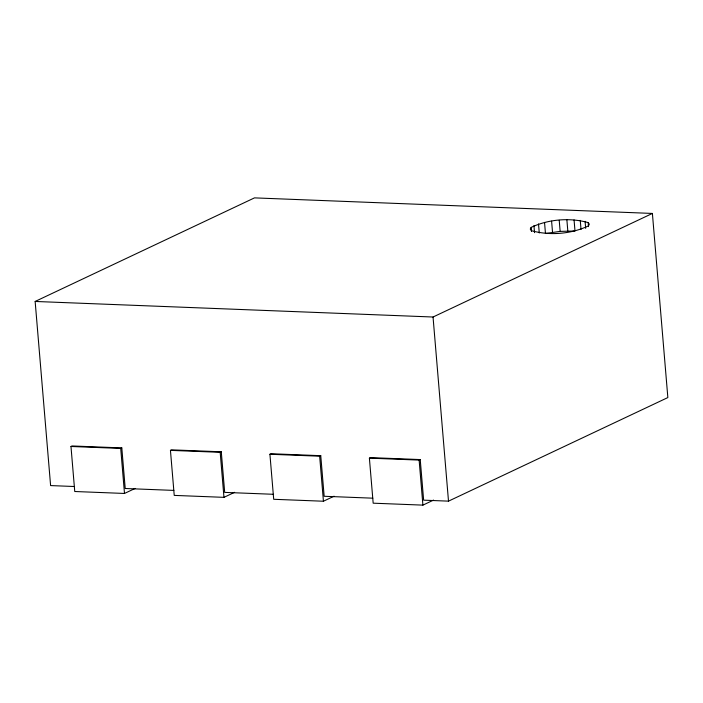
<?xml version="1.0" encoding="UTF-8"?>
<svg xmlns="http://www.w3.org/2000/svg" width="703" height="703" viewBox="0 0 703 703"><rect width="100%" height="100%" fill="white"/><g stroke="black" fill="none" stroke-linecap="round" stroke-linejoin="round"><path stroke-width="1.05" d="M531.134 227.403L530.273 229.125L531.433 230.681C549.772 235.839 571.267 234.055 588.473 225.874L589.334 224.152L588.174 222.596C569.834 217.438 548.34 219.222 531.134 227.403L531.468 231.436M74.395 486.511L50.607 485.58L35.15 301.455L254.495 197.877L652.393 213.44L667.85 397.564L448.505 501.142L423.637 500.167L420.227 459.569L370.49 457.627L369.391 458.145L373.17 503.181L422.907 505.123L433.558 500.097M135.134 488.427L124.493 493.453L74.755 491.511L70.977 446.475L72.066 445.957L121.804 447.908L125.213 488.497L173.869 490.404M70.977 446.475L120.714 448.417L121.804 447.908M35.15 301.455L433.039 317.018L652.393 213.44M234.609 492.32L223.967 497.346L174.23 495.395L170.442 450.368L171.541 449.85L221.278 451.792L224.688 492.39L273.344 494.288M170.442 450.368L220.18 452.31L221.278 451.792M334.083 496.204L323.433 501.23L273.704 499.288L269.917 454.252L271.015 453.734L320.753 455.685L324.162 496.274L372.818 498.181M269.917 454.252L319.654 456.203L320.753 455.685M369.391 458.145L419.129 460.087L420.227 459.569M574.061 219.907L574.992 230.997L560.15 231.392L545.466 233.493L544.535 222.394M588.174 222.596L588.508 226.63M585.081 221.313L585.678 228.37M580.265 220.399L581.03 229.468M566.882 219.872L567.813 230.962M559.219 220.303L560.15 231.392M551.6 221.164L552.532 232.254M538.516 223.923L539.271 232.992M533.937 225.628L534.535 232.684M433.039 317.018L448.505 501.142M419.129 460.087L422.907 505.123M319.654 456.203L323.433 501.23M220.18 452.31L223.967 497.346M120.714 448.417L124.493 493.453"/></g></svg>
